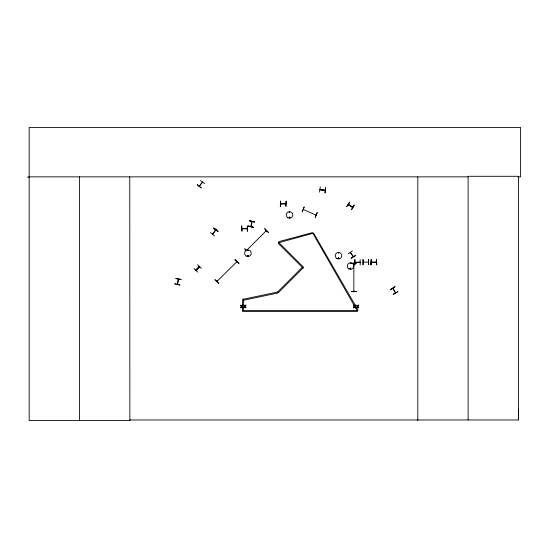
<?xml version="1.0" encoding="UTF-8"?>
<svg xmlns="http://www.w3.org/2000/svg" width="548" height="548" viewBox="0 0 548 548"><rect width="100%" height="100%" fill="white"/><g stroke="black" fill="none" stroke-linecap="round" stroke-linejoin="round"><path stroke-width="0.82" d="M518.038 176.86L520.6 176.86L520.6 127.451L29.167 127.451L29.167 420.549L129.849 420.549L129.78 419.974L518.415 419.974L518.49 409.377M303.284 209.514L303.496 209.542M315.854 215.028L303.277 209.452M177.346 284.275L178.319 279.131M348.309 204.609L352.645 207.452L348.336 204.63L348.829 204.87M348.439 204.411L352.789 207.226L352.302 206.911M353.796 263.478L353.857 263.951L354.063 263.478M354.056 291.337L354.056 290.844L353.796 291.303M248.182 250.566L247.655 250.347L248.128 250.621M248.217 255.656C247.011 256.697 248.306 254.341 248.059 255.93M248.415 255.656C245.915 257.087 248.573 254.327 248.141 255.252M289.255 212.165L289.734 212.446L289.406 212.014M289.234 217.33C290.207 218.604 289.406 216.056 289.31 217.631M290.008 217.412C288.385 218.981 289.83 215.487 289.865 217.741M338.191 258.053C339.034 259.43 338.678 256.793 338.26 258.3M339.02 258.279C338.143 256.457 337.876 259.533 338.938 258.382M350.254 263.335C351.069 262.396 350.576 264.417 350.316 263.204M350.035 268.506C351.528 267.143 350.542 269.815 350.131 268.739M350.186 268.506C351.124 267.321 350.706 269.78 350.241 268.424M319.511 192.163L320.327 186.984M320.032 189.683L325.122 190.485M320.45 189.766L319.991 189.464M175.84 278.658L180.998 279.562M177.538 284.254L178.532 279.281M353.35 256.628L350.241 252.566M195.759 270.239L196.122 269.856M236.921 261.684L216.96 281.336L217.261 281.008M266.458 230.845L266.081 231.194L266.492 230.776M395.54 292.687L392.93 288.248M338.287 252.834L338.808 253.053L338.28 252.909M302.208 211.74L304.209 206.904L302.243 211.754M317.203 212.631L315.203 217.474L317.169 212.617M202.568 182.21L199.321 186.19L202.445 181.984M215.809 229.954L212.734 234.065M363.214 262.04L368.345 262.245M246.614 228.516L247.196 228.516M371.27 262.136L376.503 262.136M195.794 270.178L199.362 266.438L199.136 267.034M199.095 266.986L199.547 266.609L195.924 270.376M236.866 261.78L236.421 261.93L236.681 261.595M246.573 250.368L266.362 230.653M346.857 206.623L349.761 202.26M346.699 206.514L349.535 202.116M354.22 205.137L351.563 209.658M351.542 209.644L354.159 205.103M204.616 183.601L200.431 180.443M217.83 231.414L213.795 228.057L217.837 231.4M324.58 190.163L325.094 190.457L320.018 189.697M251.902 221.44L250.84 226.571M360.139 262.321L354.912 262.348L360.139 262.136M376.435 262.122L371.284 262.348M193.924 268.506L197.718 272.116M197.527 264.698L201.376 268.246M199.458 266.602L195.931 270.328L196.307 269.911M199.506 266.575L195.985 270.308M264.766 228.667L268.479 232.366M214.96 279.816L218.707 283.48M247.073 250.196L246.573 250.443L247.032 250.231M217.515 281.131L217.097 281.514M238.907 263.273L234.996 259.779L238.928 263.252M302.236 267.349L277.548 292.036L243.381 299.222L243.586 300.222L277.754 293.036L277.548 292.036L278.268 292.755L303.674 267.349L278.987 242.661L278.726 241.675L312.449 232.64L357.228 310.73L358.111 310.223L313.593 233.112L278.987 242.661L278.268 243.381L302.955 268.068M320.087 189.478L325.053 190.204M215.57 229.865L212.775 234.071M348.117 253.847L352.453 250.909M351.124 258.224L355.59 255.464L351.104 258.19M266.177 231.133L266.335 230.646L265.951 231.064M393.259 294.201L397.773 291.543M393.361 294.365L397.882 291.728M251.018 226.612L252.114 221.598M280.727 203.678C290.762 204.007 284.193 203.794 280.631 203.911M242.545 228.694L242.017 228.516L247.203 228.756M247.086 228.749L242.072 228.749M242.072 228.461L247.086 228.489M350.371 252.34L353.309 256.615M363.201 259.512L363.16 264.752M351.323 263.314L356.556 263.061L351.323 263.389M351.323 291.426L356.563 291.468M351.33 291.694L356.563 291.659M27.4 177.066L29.167 177.059M29.167 176.86L468.115 176.86M241.668 225.988L241.963 231.222L241.695 225.988M247.491 225.988L247.463 231.222M354.899 259.608L354.899 264.848M360.139 259.608L360.207 264.848M376.503 259.608L376.771 264.848M242.634 310.511L357.228 310.511L357.228 311.531L242.634 311.531L242.634 299.167L243.648 299.167L243.648 310.511M316.011 215.124L316.127 214.864M281.09 203.651L281.234 204.055M175.887 278.398L181.032 279.37M249.443 220.858L254.56 221.981M248.354 226.132L253.484 227.16M213.782 228.078L217.988 231.194M213.665 228.228L217.871 231.352M210.459 232.551L214.549 235.832M353.83 291.344L353.85 263.424M264.616 228.824L268.342 232.503M246.84 250.833L244.682 248.758L246.127 250.491M235.024 259.752L238.75 263.437M215.117 279.658L218.844 283.343M395.403 292.851L392.772 288.447M368.736 264.718L368.434 259.478L368.544 264.718M362.934 259.519L362.961 264.752M518.415 419.974L518.415 176.292L468.115 176.292L468.115 419.974M417.809 176.86L417.809 420.549M376.579 259.608L376.538 264.848M371.195 259.608L371.195 264.848M354.864 259.608L354.83 264.848M280.542 201.178L280.542 206.418M247.271 225.988L247.271 231.222M129.773 176.86L129.849 420.549M79.474 176.86L79.474 420.549M325.56 187.752L325.053 192.971L325.519 187.745M174.867 283.809L179.963 285.042L174.86 283.843M248.367 226.057L253.436 227.406L248.367 226.057M249.484 220.645L254.56 221.995L249.484 220.673M242.271 305.133L241.6 306.222L240.524 305.133L241.373 306.517L240.497 307.901L241.579 306.791L242.675 307.901L241.805 306.496L242.675 305.133L242.271 305.133M245.668 305.133L245.004 306.222L243.922 305.133L244.771 306.517L243.894 307.901L244.977 306.791L246.073 307.901L245.203 306.496L246.073 305.133L245.668 305.133M355.022 305.133L354.351 306.222L353.268 305.133L354.124 306.517L353.241 307.901L354.323 306.791L355.426 307.901L354.556 306.496L355.419 305.133L355.022 305.133M358.419 305.133L357.748 306.222L356.666 305.133L357.522 306.517L356.638 307.901L357.728 306.791L358.824 307.901L357.954 306.496L358.817 305.133L358.419 305.133M197.287 184.683L201.335 188.019L197.266 184.71M394.93 286.714L390.566 289.625L394.93 286.714M280.617 201.178L280.329 206.418L280.617 201.178M286.145 201.178L285.857 206.418L286.118 201.178M371.27 259.608L370.975 264.848L371.256 259.608M287.899 217.789A3.267 3.267 0 0 0 292.803 214.96A3.267 3.267 0 0 0 287.899 212.131A3.267 3.267 0 0 0 287.899 217.789M336.897 258.526A3.267 3.267 0 0 0 341.801 255.697A3.267 3.267 0 0 0 336.897 252.868A3.267 3.267 0 0 0 336.897 258.526M246.251 256.08A3.315 3.315 0 0 0 251.217 253.21A3.315 3.315 0 0 0 246.251 250.34A3.315 3.315 0 0 0 246.251 256.08M348.905 268.89A3.274 3.274 0 0 0 353.809 266.054A3.274 3.274 0 0 0 348.905 263.218A3.274 3.274 0 0 0 348.905 268.89"/></g></svg>
